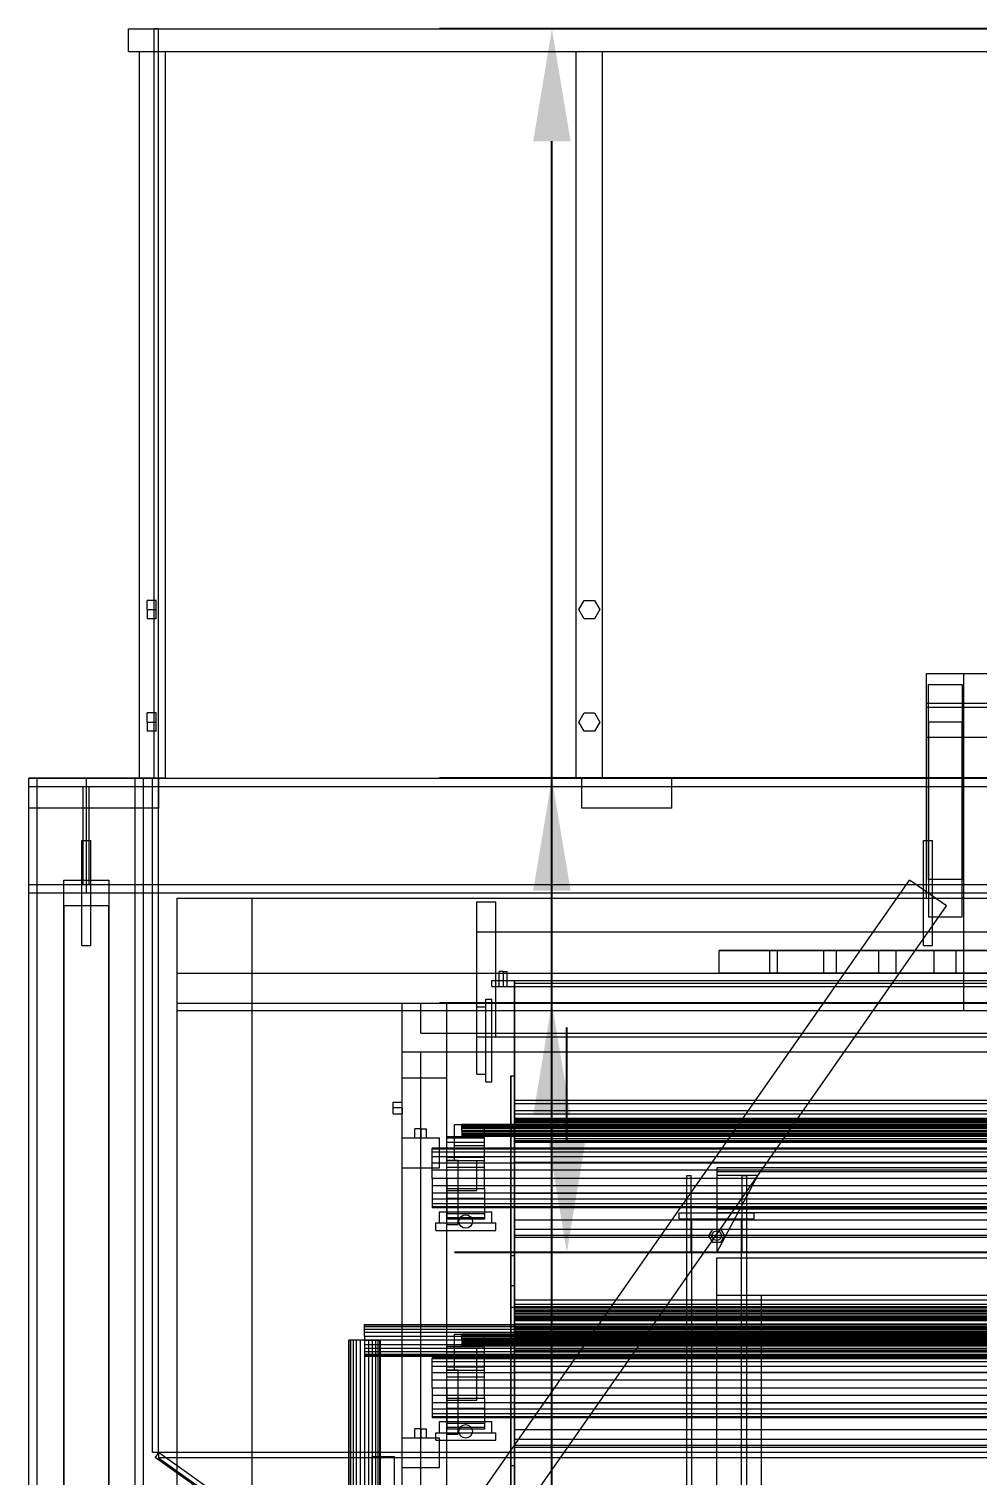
# Model space of a CAD drawing. Header units: millimetres. Extents: x -191664 to 191490, y -197311 to 10263.
# Drawn here: x -1898 to -632, y -29630 to -27700 of the extents above; entities that cross this region are included whole.
import ezdxf

# ---------------------------------------------------------------- set-up
doc = ezdxf.new("R2010")
doc.units = ezdxf.units.MM
for name, color, linetype, lineweight in [('COTAS_USUARIO', 1, 'Continuous', 0), ('frontal_C01', 7, 'Continuous', 0), ('frontal_mezcladora', 7, 'Continuous', 0), ('frontal_secador', 7, 'Continuous', 0), ('frontal_tolva', 7, 'Continuous', 0)]:
    doc.layers.add(name, color=color, linetype=linetype, lineweight=lineweight)
doc.dimstyles.new('PLANTA_100', dxfattribs={"dimtxt": 250, "dimasz": 150, "dimexe": 150, "dimexo": 80, "dimgap": 100, "dimtad": 1, "dimtih": 1, "dimtoh": 1, "dimdec": 1, "dimdsep": 46, "dimcen": 0.09, "dimclrd": 1, "dimclre": 1, "dimclrt": 1, "dimadec": 0, "dimazin": 0, "dimtfac": 1, "dimtdec": 4, "dimtofl": 0, "dimtmove": 0, "dimatfit": 3, "dimfxl": 1, "dimtolj": 1, "dimtzin": 0, "dimarcsym": 0})

# ---------------------------------------------------------------- blocks, each defined once
blk = doc.blocks.new('*D106')
at = {"layer": 'COTAS_USUARIO', "color": 1, "lineweight": -2, "transparency": 16777216}
for p, q in [((-1180, -29182.75), (-1180, -29032.75)), ((-60, -29332.75), (-1330, -29332.75)), ((-60, -29700), (-1330, -29700)), ((-1180, -29850), (-1180, -30000))]:
    blk.add_line(p, q, dxfattribs=at)
at = {"layer": 'COTAS_USUARIO', "color": 1, "transparency": 16777216}
for points in [[(-1205, -29182.75), (-1155, -29182.75), (-1180, -29332.75)], [(-1205, -29850), (-1155, -29850), (-1180, -29700)]]:
    blk.add_solid(points, dxfattribs=at)
at = {"layer": 'Defpoints', "color": 0, "transparency": 16777216}
for p in [(-1180, -29332.75), (20, -29332.75), (20, -29700)]:
    blk.add_point(p, dxfattribs=at)
blk = doc.blocks.new('*D109')
at = {"layer": 'COTAS_USUARIO', "color": 1, "lineweight": -2, "transparency": 16777216}
for p, q in [((-80, -28700), (-1350, -28700)), ((-1200, -31850), (-1200, -28850)), ((-80, -32000), (-1350, -32000))]:
    blk.add_line(p, q, dxfattribs=at)
at = {"layer": 'COTAS_USUARIO', "color": 1, "transparency": 16777216}
for points in [[(-1225, -28850), (-1175, -28850), (-1200, -28700)], [(-1225, -31850), (-1175, -31850), (-1200, -32000)]]:
    blk.add_solid(points, dxfattribs=at)
at = {"layer": 'Defpoints', "color": 0, "transparency": 16777216}
for p in [(-1200, -28700), (0, -28700), (0, -32000)]:
    blk.add_point(p, dxfattribs=at)
blk = doc.blocks.new('*D111')
at = {"layer": 'COTAS_USUARIO', "color": 1, "lineweight": -2, "transparency": 16777216}
for p, q in [((-80, -27700), (-1350, -27700)), ((-1200, -31850), (-1200, -27850)), ((-80, -32000), (-1350, -32000))]:
    blk.add_line(p, q, dxfattribs=at)
at = {"layer": 'COTAS_USUARIO', "color": 1, "transparency": 16777216}
for points in [[(-1225, -27850), (-1175, -27850), (-1200, -27700)], [(-1225, -31850), (-1175, -31850), (-1200, -32000)]]:
    blk.add_solid(points, dxfattribs=at)
at = {"layer": 'Defpoints', "color": 0, "transparency": 16777216}
for p in [(-1200, -27700), (0, -27700), (0, -32000)]:
    blk.add_point(p, dxfattribs=at)
blk = doc.blocks.new('*D121')
at = {"layer": 'COTAS_USUARIO', "color": 1, "lineweight": -2, "transparency": 16777216}
for p, q in [((-80, -29000), (-1350, -29000)), ((-1200, -31850), (-1200, -29150)), ((-80, -32000), (-1350, -32000))]:
    blk.add_line(p, q, dxfattribs=at)
at = {"layer": 'COTAS_USUARIO', "color": 1, "transparency": 16777216}
for points in [[(-1225, -29150), (-1175, -29150), (-1200, -29000)], [(-1225, -31850), (-1175, -31850), (-1200, -32000)]]:
    blk.add_solid(points, dxfattribs=at)
at = {"layer": 'Defpoints', "color": 0, "transparency": 16777216}
for p in [(-1200, -29000), (0, -29000), (0, -32000)]:
    blk.add_point(p, dxfattribs=at)

msp = doc.modelspace()

# ---------------------------------------------------------------- linework, layer by layer
at = {"layer": 'frontal_C01', "color": 251, "true_color": 0x4e626d}
for p, q in [((-1020, -29333.06), (-1020, -29230.06)), ((-1020, -29230.06), (-1014, -29230.06)), ((-1014, -29333.06), (-1014, -29230.06)), ((-980, -29333.06), (-925, -29230.06)), ((-925, -29230.06), (-980, -29230.06)), ((-980, -29230.06), (-980, -29333.06)), ((-946, -29333.06), (-946, -29230.06)), ((-946, -29230.06), (-940, -29230.06)), ((-940, -29333.06), (-940, -29230.06)), ((-1030, -29280.06), (-930, -29280.06)), ((-1030, -29288.06), (-1030, -29280.06)), ((-1030, -29288.06), (-930, -29288.06)), ((-930, -29288.06), (-930, -29280.06)), ((-1014, -29333.06), (-1020, -29333.06)), ((-940, -29333.06), (-946, -29333.06))]:
    msp.add_line(p, q, dxfattribs=at)
at = {"layer": 'frontal_C01', "color": 139, "true_color": 0x354b57}
for p, q in [((-980, -29220.06), (-980, -29225.06)), ((980, -29220.06), (-980, -29220.06)), ((980, -29225.06), (-980, -29225.06)), ((-980, -29225.06), (-980, -29275.06)), ((-980, -29275.06), (-980, -29280.06)), ((980, -29275.06), (-980, -29275.06)), ((-1020, -29288.06), (-1013, -29288.06)), ((-1020, -31975), (-1020, -29288.06)), ((-1013, -31975), (-1013, -29288.06)), ((-1013, -29288.06), (-947, -29288.06)), ((980, -29280.06), (-980, -29280.06)), ((-947, -29288.06), (-940, -29288.06)), ((-947, -31975), (-947, -29288.06)), ((-940, -31975), (-940, -29288.06))]:
    msp.add_line(p, q, dxfattribs=at)
at = {"layer": 'frontal_C01', "color": 9, "true_color": 0xaebcc4}
for p, q in [((-990.4, -29310.56), (-985.2, -29301.56)), ((-985.2, -29319.57), (-990.4, -29310.56)), ((-986.4, -29310.56), (-985.54, -29307.36)), ((-985.54, -29313.76), (-986.4, -29310.56)), ((-985.54, -29307.36), (-983.2, -29305.02)), ((-983.2, -29316.1), (-985.54, -29313.76)), ((-985.2, -29301.56), (-974.8, -29301.56)), ((-983.2, -29305.02), (-980, -29304.16)), ((-980, -29304.16), (-976.8, -29305.02)), ((-976.8, -29305.02), (-974.46, -29307.36)), ((-974.46, -29313.76), (-976.8, -29316.1)), ((-974.8, -29301.56), (-969.6, -29310.56)), ((-969.6, -29310.56), (-974.8, -29319.57)), ((-974.46, -29307.36), (-973.6, -29310.56)), ((-973.6, -29310.56), (-974.46, -29313.76)), ((-974.8, -29319.57), (-985.2, -29319.57)), ((-980, -29316.96), (-983.2, -29316.1)), ((-976.8, -29316.1), (-980, -29316.96))]:
    msp.add_line(p, q, dxfattribs=at)
at = {"layer": 'frontal_mezcladora', "color": 139, "true_color": 0x344b58}
for p, q in [((-980, -29340), (-80, -29340)), ((-980, -29390), (-980, -29340)), ((-980, -29390), (-920, -29390)), ((-980, -31980), (-980, -29390)), ((-980, -29390), (-80, -29390)), ((-920, -31980), (-920, -29390))]:
    msp.add_line(p, q, dxfattribs=at)
at = {"layer": 'frontal_mezcladora', "color": 134, "true_color": 0x238fa9}
for p, q in [((-1450, -29429.52), (-1450, -29428.8)), ((-1450, -29428.8), (-160, -29428.8)), ((-1450, -29431.64), (-1450, -29429.52)), ((-1450, -29429.52), (-160, -29429.52)), ((-1470.48, -29450), (-1471.2, -29450)), ((-1471.2, -30900), (-1471.2, -29450)), ((-1468.36, -29450), (-1470.48, -29450)), ((-1470.48, -30900), (-1470.48, -29450)), ((-1464.99, -29450), (-1468.36, -29450)), ((-1468.36, -30900), (-1468.36, -29450)), ((-1460.6, -29450), (-1464.99, -29450)), ((-1464.99, -30900), (-1464.99, -29450)), ((-1455.49, -29450), (-1460.6, -29450)), ((-1460.6, -30900), (-1460.6, -29450)), ((-1450, -29450), (-1455.49, -29450)), ((-1455.49, -30900), (-1455.49, -29450)), ((-1450, -29435.01), (-1450, -29431.64)), ((-1450, -29431.64), (-160, -29431.64)), ((-1450, -29439.4), (-1450, -29435.01)), ((-1450, -29435.01), (-160, -29435.01)), ((-1450, -29444.51), (-1450, -29439.4)), ((-1450, -29439.4), (-160, -29439.4)), ((-1450, -29444.51), (-1450, -29450)), ((-1450, -29444.51), (-160, -29444.51)), ((-1450, -29450), (-1444.51, -29450)), ((-1450, -29450), (-1450, -30900)), ((-1450, -29450), (-1450, -29455.49)), ((-160, -29450), (-1450, -29450)), ((-1444.51, -29450), (-1439.4, -29450)), ((-1444.51, -30900), (-1444.51, -29450)), ((-1439.4, -29450), (-1435.01, -29450)), ((-1439.4, -30900), (-1439.4, -29450)), ((-1435.01, -29450), (-1431.64, -29450)), ((-1435.01, -30900), (-1435.01, -29450)), ((-1431.64, -29450), (-1429.52, -29450)), ((-1431.64, -30900), (-1431.64, -29450)), ((-1429.52, -29450), (-1428.8, -29450)), ((-1429.52, -30900), (-1429.52, -29450)), ((-1428.8, -30900), (-1428.8, -29450)), ((-1450, -29455.49), (-1450, -29460.6)), ((-1450, -29455.49), (-160, -29455.49)), ((-1450, -29460.6), (-1450, -29464.99)), ((-1450, -29460.6), (-160, -29460.6)), ((-1450, -29464.99), (-1450, -29468.36)), ((-1450, -29464.99), (-160, -29464.99)), ((-1450, -29468.36), (-1450, -29470.48)), ((-1450, -29468.36), (-160, -29468.36)), ((-1450, -29470.48), (-1450, -29471.2)), ((-1450, -29470.48), (-160, -29470.48)), ((-1450, -29471.2), (-160, -29471.2))]:
    msp.add_line(p, q, dxfattribs=at)
at = {"layer": 'frontal_secador', "color": 253, "true_color": 0xa6b3ba}
for p, q in [((-700, -28560), (-650, -28560)), ((-700, -28860), (-700, -28560)), ((-700, -28560), (-90, -28560)), ((-700, -28600), (-700, -28560)), ((-650, -28860), (-650, -28560)), ((-700, -28600), (-90, -28600)), ((-700, -28605), (-90, -28605)), ((-700, -28645), (-700, -28605)), ((-700, -28645), (-90, -28645)), ((-1700, -28860), (-1600, -28860)), ((-1700, -29010), (-1700, -28860)), ((-1700, -28860), (-650, -28860)), ((-1700, -28860), (1700, -28860)), ((-1600, -29010), (-1600, -28860)), ((-1300, -28865), (-1275, -28865)), ((-1300, -29045), (-1300, -28865)), ((-1275, -29045), (-1275, -28865)), ((-700, -28860), (-650, -28860)), ((-650, -29010), (-650, -28860)), ((-1300, -28905), (1300, -28905)), ((-1300, -29045), (-1300, -28905)), ((-1700, -28960), (1700, -28960)), ((-1700, -29000), (-1700, -28960)), ((-1700, -29000), (1700, -29000)), ((-1700, -29010), (-1600, -29010)), ((-1700, -31975), (-1700, -29010)), ((-1700, -29010), (-650, -29010)), ((-1700, -29010), (1700, -29010)), ((-1600, -31975), (-1600, -29010)), ((-1300, -29045), (-1275, -29045)), ((-1300, -29045), (1300, -29045))]:
    msp.add_line(p, q, dxfattribs=at)
at = {"layer": 'frontal_secador', "color": 8, "true_color": 0x667c87}
for p, q in [((-697.5, -28835), (-697.5, -28575)), ((-697.5, -28575), (-652.5, -28575)), ((-697.5, -28625), (-697.5, -28575)), ((-652.5, -28575), (-652.5, -28835)), ((-652.5, -28575), (-652.5, -28625)), ((-652.5, -28625), (-697.5, -28625)), ((-697.5, -28625), (-697.5, -28885)), ((-652.5, -28885), (-652.5, -28625)), ((-652.5, -28835), (-697.5, -28835)), ((-697.5, -28835), (-697.5, -28885)), ((-652.5, -28885), (-652.5, -28835)), ((-697.5, -28885), (-652.5, -28885))]:
    msp.add_line(p, q, dxfattribs=at)
at = {"layer": 'frontal_secador', "color": 252, "true_color": 0x889ba4}
for p, q in [((-909.5, -28930), (-976.93, -28930)), ((-976.93, -28930), (-899.07, -28930)), ((-976.93, -28960), (-976.93, -28930)), ((-837.02, -28930), (-909.5, -28930)), ((-909.5, -28930), (-909.5, -28960)), ((-899.07, -28930), (-837.02, -28930)), ((-899.07, -28960), (-899.07, -28930)), ((-899.07, -28930), (-820.3, -28930)), ((-837.02, -28960), (-837.02, -28930)), ((-763.68, -28930), (-837.02, -28930)), ((-820.3, -28930), (-763.68, -28930)), ((-820.3, -28960), (-820.3, -28930)), ((-820.3, -28930), (-740.68, -28930)), ((-763.68, -28960), (-763.68, -28930)), ((-689.56, -28930), (-763.68, -28930)), ((-740.68, -28930), (-689.56, -28930)), ((-740.68, -28960), (-740.68, -28930)), ((-740.68, -28930), (-660.3, -28930)), ((-689.56, -28960), (-689.56, -28930)), ((-614.73, -28930), (-689.56, -28930)), ((-660.3, -28930), (-614.73, -28930)), ((-660.3, -28960), (-660.3, -28930)), ((-660.3, -28930), (-579.25, -28930)), ((-899.07, -28960), (-976.93, -28960)), ((-976.93, -28960), (-909.5, -28960)), ((-909.5, -28960), (-837.02, -28960)), ((-837.02, -28960), (-899.07, -28960)), ((-820.3, -28960), (-899.07, -28960)), ((-837.02, -28960), (-763.68, -28960)), ((-763.68, -28960), (-820.3, -28960)), ((-740.68, -28960), (-820.3, -28960)), ((-763.68, -28960), (-689.56, -28960)), ((-689.56, -28960), (-740.68, -28960)), ((-660.3, -28960), (-740.68, -28960)), ((-689.56, -28960), (-614.73, -28960)), ((-614.73, -28960), (-660.3, -28960)), ((-579.25, -28960), (-660.3, -28960))]:
    msp.add_line(p, q, dxfattribs=at)
at = {"layer": 'frontal_secador', "color": 9, "true_color": 0xbcc6c9}
for p, q in [((-1265, -28958), (-1270.2, -28958)), ((-1270.2, -28978), (-1270.2, -28958)), ((-1265, -28958), (-1259.8, -28958)), ((-1265, -28958), (-1265, -28978)), ((-1259.8, -28978), (-1259.8, -28958)), ((-1270.2, -28978), (-1265, -28978)), ((-1265, -28978), (-1259.8, -28978))]:
    msp.add_line(p, q, dxfattribs=at)
at = {"layer": 'frontal_secador', "color": 8, "true_color": 0x617680}
for p, q in [((-1280, -28970), (-1250, -28970)), ((-1280, -28978), (-1280, -28970)), ((-1280, -28978), (-1250, -28978)), ((-1250, -28978), (-1250, -28970)), ((-1250, -28978), (1250, -28978)), ((-1288, -28995), (-1280, -28995)), ((-1288, -29105), (-1288, -28995)), ((-1280, -29105), (-1280, -28995)), ((-1288, -29105), (-1280, -29105)), ((-1330, -29162), (-1290, -29162)), ((-1330, -29190), (-1330, -29162)), ((-1290, -29190), (-1290, -29162)), ((-1330, -29190), (-1290, -29190)), ((-1330, -29210), (-1330, -29190)), ((-1290, -29210), (-1290, -29190)), ((-1340, -29209.5), (-1325, -29209.5)), ((-1340, -29295.5), (-1340, -29209.5)), ((-1340, -29210), (-1300, -29210)), ((-1340, -29250), (-1340, -29210)), ((-1330, -29210), (-1290, -29210)), ((-1325, -29295.5), (-1325, -29209.5)), ((-1300, -29250), (-1300, -29210)), ((-1340, -29250), (-1300, -29250)), ((-1355, -29293.5), (-1275, -29293.5)), ((-1355, -29303.5), (-1355, -29293.5)), ((-1350, -29278.5), (-1280, -29278.5)), ((-1350, -29293.5), (-1350, -29278.5)), ((-1350, -29293.5), (-1280, -29293.5)), ((-1340, -29295.5), (-1325, -29295.5)), ((-1280, -29293.5), (-1280, -29278.5)), ((-1275, -29303.5), (-1275, -29293.5)), ((-1355, -29303.5), (-1275, -29303.5)), ((-1330, -29442), (-1290, -29442)), ((-1330, -29470), (-1330, -29442)), ((-1290, -29470), (-1290, -29442)), ((-1340, -29460), (-1300, -29460)), ((-1340, -29490), (-1340, -29460)), ((-1300, -29490), (-1300, -29460)), ((-1330, -29470), (-1290, -29470)), ((-1330, -29490), (-1330, -29470)), ((-1290, -29490), (-1290, -29470)), ((-1340, -29489.5), (-1325, -29489.5)), ((-1340, -29575.5), (-1340, -29489.5)), ((-1340, -29490), (-1300, -29490)), ((-1340, -29530), (-1340, -29490)), ((-1330, -29490), (-1290, -29490)), ((-1325, -29575.5), (-1325, -29489.5)), ((-1300, -29530), (-1300, -29490)), ((-1340, -29530), (-1300, -29530)), ((-1350, -29558.5), (-1280, -29558.5)), ((-1350, -29573.5), (-1350, -29558.5)), ((-1280, -29573.5), (-1280, -29558.5)), ((-1355, -29573.5), (-1275, -29573.5)), ((-1355, -29583.5), (-1355, -29573.5)), ((-1355, -29583.5), (-1275, -29583.5)), ((-1350, -29573.5), (-1280, -29573.5)), ((-1340, -29575.5), (-1325, -29575.5)), ((-1275, -29583.5), (-1275, -29573.5))]:
    msp.add_line(p, q, dxfattribs=at)
at = {"layer": 'frontal_secador', "color": 253, "true_color": 0xa8b3b5}
for p, q in [((-1250, -28970), (-1250, -29130)), ((-1250, -28970), (-1250, -28974)), ((-1250, -28970), (1250, -28970)), ((-1250, -29134), (-1250, -28974)), ((1250, -28974), (-1250, -28974)), ((-1255, -29337), (-1255, -29097)), ((-1255, -29097), (-1255, -29166)), ((-1255, -29097), (-1250, -29097)), ((-1250, -29097), (-1250, -29337)), ((-1250, -29166), (-1250, -29097)), ((-1250, -29130), (-1250, -29134)), ((1250, -29130), (-1250, -29130)), ((-1250, -29134), (1250, -29134)), ((-1250, -29144), (-1250, -29156)), ((1250, -29144), (-1250, -29144)), ((-1250, -29148), (-1250, -29144)), ((-1250, -29160), (-1250, -29148)), ((-1250, -29148), (1250, -29148)), ((-1250, -29156), (-1250, -29160)), ((1250, -29160), (-1250, -29160)), ((-1255, -29166), (-1255, -29406)), ((-1250, -29166), (-1255, -29166)), ((-1250, -29162), (-1250, -29402)), ((-1250, -29166), (-1250, -29162)), ((-1250, -29406), (-1250, -29166)), ((-1250, -29166), (1250, -29166)), ((-1255, -29406), (-1255, -29337)), ((-1255, -29337), (-1250, -29337)), ((-1250, -29337), (-1250, -29406)), ((-1255, -29617), (-1255, -29377)), ((-1255, -29377), (-1255, -29446)), ((-1255, -29377), (-1250, -29377)), ((-1250, -29377), (-1250, -29617)), ((-1250, -29446), (-1250, -29377)), ((-1255, -29406), (-1250, -29406)), ((-1250, -29402), (1250, -29402)), ((-1250, -29402), (-1250, -29406)), ((1250, -29406), (-1250, -29406)), ((-1250, -29424), (-1250, -29436)), ((1250, -29424), (-1250, -29424)), ((-1250, -29428), (-1250, -29424)), ((-1250, -29440), (-1250, -29428)), ((-1250, -29428), (1250, -29428)), ((-1255, -29446), (-1255, -29686)), ((-1250, -29446), (-1255, -29446)), ((-1250, -29436), (-1250, -29440)), ((1250, -29440), (-1250, -29440)), ((-1250, -29442), (-1250, -29682)), ((-1250, -29446), (-1250, -29442)), ((-1250, -29686), (-1250, -29446)), ((-1250, -29446), (1250, -29446)), ((-1255, -29686), (-1255, -29617)), ((-1255, -29617), (-1250, -29617)), ((-1250, -29617), (-1250, -29686))]:
    msp.add_line(p, q, dxfattribs=at)
at = {"layer": 'frontal_secador', "color": 251, "true_color": 0x536a64}
for p, q in [((-1400, -29000), (-1340, -29000)), ((-1400, -29100), (-1400, -29000)), ((-1340, -29100), (-1340, -29000)), ((-1400, -29100), (-1340, -29100)), ((-1400, -31350), (-1400, -29100)), ((-1340, -31350), (-1340, -29100)), ((-1440, -29605), (-1410, -29605)), ((-1440, -30625), (-1440, -29605)), ((-1410, -30625), (-1410, -29605))]:
    msp.add_line(p, q, dxfattribs=at)
at = {"layer": 'frontal_secador', "color": 9, "true_color": 0xb8c6c1}
for p, q in [((-1375, -29000), (1375, -29000)), ((-1375, -29040), (-1375, -29000)), ((-1375, -29000), (-1250, -29000)), ((-1250, -29040), (-1250, -29000)), ((-1375, -29040), (1375, -29040)), ((-1375, -29040), (-1250, -29040)), ((-1375, -29065), (1375, -29065)), ((-1375, -30825), (-1375, -29065))]:
    msp.add_line(p, q, dxfattribs=at)
at = {"layer": 'frontal_secador', "color": 252, "true_color": 0x7d929d}
for p, q in [((-1300, -29005), (-1288, -29005)), ((-1300, -29095), (-1300, -29005)), ((-1288, -29095), (-1288, -29005)), ((-1300, -29095), (-1288, -29095))]:
    msp.add_line(p, q, dxfattribs=at)
at = {"layer": 'frontal_secador', "color": 254, "true_color": 0xd8e0dc}
for p, q in [((-1400, -29065), (-1375, -29065)), ((-1400, -31335), (-1400, -29065)), ((-1375, -31335), (-1375, -29065))]:
    msp.add_line(p, q, dxfattribs=at)
at = {"layer": 'frontal_secador', "color": 43, "true_color": 0xe7bf45}
for p, q in [((-1412, -29140), (-1412, -29132.21)), ((-1412, -29132.21), (-1400, -29132.21)), ((-1412, -29147.79), (-1412, -29140)), ((-1400, -29140), (-1412, -29140)), ((-1400, -29140), (-1400, -29132.21)), ((-1400, -29140), (-1400, -29147.79)), ((-1412, -29147.79), (-1400, -29147.79)), ((-1375, -29168), (-1382.79, -29168)), ((-1382.79, -29180), (-1382.79, -29168)), ((-1382.79, -29180), (-1375, -29180)), ((-1375, -29168), (-1367.21, -29168)), ((-1375, -29168), (-1375, -29180)), ((-1375, -29180), (-1367.21, -29180)), ((-1367.21, -29180), (-1367.21, -29168)), ((-1375, -29568), (-1382.79, -29568)), ((-1382.79, -29580), (-1382.79, -29568)), ((-1382.79, -29580), (-1375, -29580)), ((-1375, -29568), (-1367.21, -29568)), ((-1375, -29568), (-1375, -29580)), ((-1375, -29580), (-1367.21, -29580)), ((-1367.21, -29580), (-1367.21, -29568))]:
    msp.add_line(p, q, dxfattribs=at)
at = {"layer": 'frontal_secador', "color": 253, "true_color": 0xa4b0b5}
for p, q in [((-1250, -29156.71), (-1250, -29154)), ((1250, -29154), (-1250, -29154)), ((-1250, -29154.55), (-1250, -29154)), ((-1250, -29156.14), (-1250, -29154.55)), ((1250, -29154.55), (-1250, -29154.55)), ((-1250, -29158.69), (-1250, -29156.14)), ((1250, -29156.14), (-1250, -29156.14)), ((-1250, -29164.65), (-1250, -29156.71)), ((1250, -29156.71), (-1250, -29156.71)), ((-1250, -29162), (-1250, -29158.69)), ((1250, -29158.69), (-1250, -29158.69)), ((-1340, -29180.37), (-1340, -29178.5)), ((-1290, -29178.5), (-1340, -29178.5)), ((-1340, -29185.87), (-1340, -29180.37)), ((-1290, -29180.37), (-1340, -29180.37)), ((-1320, -29162.27), (-1320, -29162)), ((1320, -29162), (-1320, -29162)), ((-1320, -29163.07), (-1320, -29162.27)), ((1320, -29162.27), (-1320, -29162.27)), ((-1320, -29164.34), (-1320, -29163.07)), ((1320, -29163.07), (-1320, -29163.07)), ((-1320, -29166), (-1320, -29164.34)), ((1320, -29164.34), (-1320, -29164.34)), ((-1320, -29167.93), (-1320, -29166)), ((1320, -29166), (-1320, -29166)), ((-1320, -29170), (-1320, -29167.93)), ((1320, -29167.93), (-1320, -29167.93)), ((-1320, -29170), (-1320, -29172.07)), ((-1320, -29170), (1320, -29170)), ((-1320, -29172.07), (-1320, -29174)), ((1320, -29172.07), (-1320, -29172.07)), ((-1320, -29174), (-1320, -29175.66)), ((1320, -29174), (-1320, -29174)), ((-1320, -29175.66), (-1320, -29176.93)), ((1320, -29175.66), (-1320, -29175.66)), ((-1320, -29176.93), (-1320, -29177.73)), ((1320, -29176.93), (-1320, -29176.93)), ((-1320, -29177.73), (-1320, -29178)), ((1320, -29177.73), (-1320, -29177.73)), ((1320, -29178), (-1320, -29178)), ((-1290, -29180.37), (-1290, -29178.5)), ((-1290, -29185.87), (-1290, -29180.37)), ((-1250, -29165.86), (-1250, -29162)), ((1250, -29162), (-1250, -29162)), ((-1250, -29177.29), (-1250, -29164.65)), ((1250, -29164.65), (-1250, -29164.65)), ((-1250, -29170), (-1250, -29165.86)), ((1250, -29165.86), (-1250, -29165.86)), ((-1250, -29170), (-1250, -29174.14)), ((-1250, -29170), (1250, -29170)), ((-1250, -29174.14), (-1250, -29178)), ((1250, -29174.14), (-1250, -29174.14)), ((-1250, -29193.75), (-1250, -29177.29)), ((1250, -29177.29), (-1250, -29177.29)), ((-1250, -29178), (-1250, -29181.31)), ((1250, -29178), (-1250, -29178)), ((-1360, -29194.86), (-1360, -29193.5)), ((1360, -29193.5), (-1360, -29193.5)), ((-1360, -29198.86), (-1360, -29194.86)), ((1360, -29194.86), (-1360, -29194.86)), ((-1360, -29205.22), (-1360, -29198.86)), ((1360, -29198.86), (-1360, -29198.86)), ((-1340, -29194.61), (-1340, -29185.87)), ((-1290, -29185.87), (-1340, -29185.87)), ((-1340, -29206), (-1340, -29194.61)), ((-1290, -29194.61), (-1340, -29194.61)), ((-1290, -29194.61), (-1290, -29185.87)), ((-1290, -29206), (-1290, -29194.61)), ((-1250, -29181.31), (-1250, -29183.86)), ((1250, -29181.31), (-1250, -29181.31)), ((-1250, -29183.86), (-1250, -29185.45)), ((1250, -29183.86), (-1250, -29183.86)), ((-1250, -29185.45), (-1250, -29186)), ((1250, -29185.45), (-1250, -29185.45)), ((1250, -29186), (-1250, -29186)), ((-1250, -29212.92), (-1250, -29193.75)), ((1250, -29193.75), (-1250, -29193.75)), ((-1360, -29213.5), (-1360, -29205.22)), ((1360, -29205.22), (-1360, -29205.22)), ((-1360, -29223.15), (-1360, -29213.5)), ((1360, -29213.5), (-1360, -29213.5)), ((-1340, -29219.26), (-1340, -29206)), ((-1290, -29206), (-1340, -29206)), ((-1290, -29219.26), (-1290, -29206)), ((-1250, -29233.5), (-1250, -29212.92)), ((1250, -29212.92), (-1250, -29212.92)), ((-1360, -29233.5), (-1360, -29223.15)), ((1360, -29223.15), (-1360, -29223.15)), ((-1360, -29233.5), (-1360, -29243.85)), ((-1360, -29233.5), (1360, -29233.5)), ((-1340, -29233.5), (-1340, -29219.26)), ((-1290, -29219.26), (-1340, -29219.26)), ((-1340, -29233.5), (-1340, -29247.74)), ((-1340, -29233.5), (-1290, -29233.5)), ((-1290, -29233.5), (-1290, -29219.26)), ((-1290, -29247.74), (-1290, -29233.5)), ((-1250, -29233.5), (-1250, -29254.08)), ((-1250, -29233.5), (1250, -29233.5)), ((-1360, -29243.85), (-1360, -29253.5)), ((1360, -29243.85), (-1360, -29243.85)), ((-1360, -29253.5), (-1360, -29261.78)), ((1360, -29253.5), (-1360, -29253.5)), ((-1340, -29247.74), (-1340, -29261)), ((-1290, -29247.74), (-1340, -29247.74)), ((-1290, -29247.74), (-1290, -29261)), ((-1250, -29254.08), (-1250, -29273.25)), ((1250, -29254.08), (-1250, -29254.08)), ((-1360, -29261.78), (-1360, -29268.14)), ((1360, -29261.78), (-1360, -29261.78)), ((-1360, -29268.14), (-1360, -29272.14)), ((1360, -29268.14), (-1360, -29268.14)), ((-1360, -29272.14), (-1360, -29273.5)), ((1360, -29272.14), (-1360, -29272.14)), ((1360, -29273.5), (-1360, -29273.5)), ((-1340, -29261), (-1340, -29272.39)), ((-1290, -29261), (-1340, -29261)), ((-1340, -29272.39), (-1340, -29281.13)), ((-1290, -29272.39), (-1340, -29272.39)), ((-1290, -29261), (-1290, -29272.39)), ((-1290, -29272.39), (-1290, -29281.13)), ((-1250, -29273.25), (-1250, -29289.71)), ((1250, -29273.25), (-1250, -29273.25)), ((-1340, -29281.13), (-1340, -29286.63)), ((-1290, -29281.13), (-1340, -29281.13)), ((-1340, -29286.63), (-1340, -29288.5)), ((-1290, -29286.63), (-1340, -29286.63)), ((-1290, -29288.5), (-1340, -29288.5)), ((-1290, -29281.13), (-1290, -29286.63)), ((-1290, -29286.63), (-1290, -29288.5)), ((-1250, -29289.71), (-1250, -29302.35)), ((1250, -29289.71), (-1250, -29289.71)), ((-1250, -29302.35), (-1250, -29310.29)), ((1250, -29302.35), (-1250, -29302.35)), ((-1250, -29310.29), (-1250, -29313)), ((1250, -29310.29), (-1250, -29310.29)), ((1250, -29313), (-1250, -29313)), ((-1320, -29442.27), (-1320, -29442)), ((1320, -29442), (-1320, -29442)), ((-1320, -29443.07), (-1320, -29442.27)), ((1320, -29442.27), (-1320, -29442.27)), ((-1320, -29444.34), (-1320, -29443.07)), ((1320, -29443.07), (-1320, -29443.07)), ((-1320, -29446), (-1320, -29444.34)), ((1320, -29444.34), (-1320, -29444.34)), ((-1320, -29447.93), (-1320, -29446)), ((1320, -29446), (-1320, -29446)), ((-1320, -29450), (-1320, -29447.93)), ((1320, -29447.93), (-1320, -29447.93)), ((-1320, -29450), (-1320, -29452.07)), ((-1320, -29450), (1320, -29450)), ((-1250, -29436.71), (-1250, -29434)), ((1250, -29434), (-1250, -29434)), ((-1250, -29434.55), (-1250, -29434)), ((-1250, -29436.14), (-1250, -29434.55)), ((1250, -29434.55), (-1250, -29434.55)), ((-1250, -29438.69), (-1250, -29436.14)), ((1250, -29436.14), (-1250, -29436.14)), ((-1250, -29444.65), (-1250, -29436.71)), ((1250, -29436.71), (-1250, -29436.71)), ((-1250, -29442), (-1250, -29438.69)), ((1250, -29438.69), (-1250, -29438.69)), ((-1250, -29445.86), (-1250, -29442)), ((1250, -29442), (-1250, -29442)), ((-1250, -29457.29), (-1250, -29444.65)), ((1250, -29444.65), (-1250, -29444.65)), ((-1250, -29450), (-1250, -29445.86)), ((1250, -29445.86), (-1250, -29445.86)), ((-1250, -29450), (-1250, -29454.14)), ((-1250, -29450), (1250, -29450)), ((-1340, -29460.37), (-1340, -29458.5)), ((-1290, -29458.5), (-1340, -29458.5)), ((-1340, -29465.87), (-1340, -29460.37)), ((-1290, -29460.37), (-1340, -29460.37)), ((-1340, -29474.61), (-1340, -29465.87)), ((-1290, -29465.87), (-1340, -29465.87)), ((-1320, -29452.07), (-1320, -29454)), ((1320, -29452.07), (-1320, -29452.07)), ((-1320, -29454), (-1320, -29455.66)), ((1320, -29454), (-1320, -29454)), ((-1320, -29455.66), (-1320, -29456.93)), ((1320, -29455.66), (-1320, -29455.66)), ((-1320, -29456.93), (-1320, -29457.73)), ((1320, -29456.93), (-1320, -29456.93)), ((-1320, -29457.73), (-1320, -29458)), ((1320, -29457.73), (-1320, -29457.73)), ((1320, -29458), (-1320, -29458)), ((-1290, -29460.37), (-1290, -29458.5)), ((-1290, -29465.87), (-1290, -29460.37)), ((-1290, -29474.61), (-1290, -29465.87)), ((-1250, -29454.14), (-1250, -29458)), ((1250, -29454.14), (-1250, -29454.14)), ((-1250, -29473.75), (-1250, -29457.29)), ((1250, -29457.29), (-1250, -29457.29)), ((-1250, -29458), (-1250, -29461.31)), ((1250, -29458), (-1250, -29458)), ((-1250, -29461.31), (-1250, -29463.86)), ((1250, -29461.31), (-1250, -29461.31)), ((-1250, -29463.86), (-1250, -29465.45)), ((1250, -29463.86), (-1250, -29463.86)), ((-1250, -29465.45), (-1250, -29466)), ((1250, -29465.45), (-1250, -29465.45)), ((1250, -29466), (-1250, -29466)), ((-1360, -29474.86), (-1360, -29473.5)), ((1360, -29473.5), (-1360, -29473.5)), ((-1360, -29478.86), (-1360, -29474.86)), ((1360, -29474.86), (-1360, -29474.86)), ((-1360, -29485.22), (-1360, -29478.86)), ((1360, -29478.86), (-1360, -29478.86)), ((-1360, -29493.5), (-1360, -29485.22)), ((1360, -29485.22), (-1360, -29485.22)), ((-1340, -29486), (-1340, -29474.61)), ((-1290, -29474.61), (-1340, -29474.61)), ((-1340, -29499.26), (-1340, -29486)), ((-1290, -29486), (-1340, -29486)), ((-1290, -29486), (-1290, -29474.61)), ((-1290, -29499.26), (-1290, -29486)), ((-1250, -29492.92), (-1250, -29473.75)), ((1250, -29473.75), (-1250, -29473.75)), ((-1360, -29503.15), (-1360, -29493.5)), ((1360, -29493.5), (-1360, -29493.5)), ((-1360, -29513.5), (-1360, -29503.15)), ((1360, -29503.15), (-1360, -29503.15)), ((-1340, -29513.5), (-1340, -29499.26)), ((-1290, -29499.26), (-1340, -29499.26)), ((-1290, -29513.5), (-1290, -29499.26)), ((-1250, -29513.5), (-1250, -29492.92)), ((1250, -29492.92), (-1250, -29492.92)), ((-1360, -29513.5), (-1360, -29523.85)), ((-1360, -29513.5), (1360, -29513.5)), ((-1360, -29523.85), (-1360, -29533.5)), ((1360, -29523.85), (-1360, -29523.85)), ((-1340, -29513.5), (-1340, -29527.74)), ((-1340, -29513.5), (-1290, -29513.5)), ((-1340, -29527.74), (-1340, -29541)), ((-1290, -29527.74), (-1340, -29527.74)), ((-1290, -29527.74), (-1290, -29513.5)), ((-1290, -29527.74), (-1290, -29541)), ((-1250, -29513.5), (-1250, -29534.08)), ((-1250, -29513.5), (1250, -29513.5)), ((-1360, -29533.5), (-1360, -29541.78)), ((1360, -29533.5), (-1360, -29533.5)), ((-1360, -29541.78), (-1360, -29548.14)), ((1360, -29541.78), (-1360, -29541.78)), ((-1340, -29541), (-1340, -29552.39)), ((-1290, -29541), (-1340, -29541)), ((-1290, -29541), (-1290, -29552.39)), ((-1250, -29534.08), (-1250, -29553.25)), ((1250, -29534.08), (-1250, -29534.08)), ((-1360, -29548.14), (-1360, -29552.14)), ((1360, -29548.14), (-1360, -29548.14)), ((-1360, -29552.14), (-1360, -29553.5)), ((1360, -29552.14), (-1360, -29552.14)), ((1360, -29553.5), (-1360, -29553.5)), ((-1340, -29552.39), (-1340, -29561.13)), ((-1290, -29552.39), (-1340, -29552.39)), ((-1340, -29561.13), (-1340, -29566.63)), ((-1290, -29561.13), (-1340, -29561.13)), ((-1290, -29552.39), (-1290, -29561.13)), ((-1290, -29561.13), (-1290, -29566.63)), ((-1250, -29553.25), (-1250, -29569.71)), ((1250, -29553.25), (-1250, -29553.25)), ((-1340, -29566.63), (-1340, -29568.5)), ((-1290, -29566.63), (-1340, -29566.63)), ((-1290, -29568.5), (-1340, -29568.5)), ((-1290, -29566.63), (-1290, -29568.5)), ((-1250, -29569.71), (-1250, -29582.35)), ((1250, -29569.71), (-1250, -29569.71)), ((-1250, -29582.35), (-1250, -29590.29)), ((1250, -29582.35), (-1250, -29582.35)), ((-1250, -29590.29), (-1250, -29593)), ((1250, -29590.29), (-1250, -29590.29)), ((1250, -29593), (-1250, -29593))]:
    msp.add_line(p, q, dxfattribs=at)
at = {"layer": 'frontal_secador', "color": 254, "true_color": 0xd2d7cc}
for p, q in [((-1250, -29156), (-1250, -29396)), ((1250, -29156), (-1250, -29156)), ((-1250, -29162), (-1250, -29156)), ((-1250, -29396), (1250, -29396)), ((-1250, -29396), (-1250, -29402)), ((-1250, -29436), (-1250, -29676)), ((1250, -29436), (-1250, -29436)), ((-1250, -29442), (-1250, -29436))]:
    msp.add_line(p, q, dxfattribs=at)
at = {"layer": 'frontal_secador', "color": 142, "true_color": 0x159eb4}
for p, q in [((-1400, -29180), (-1350, -29180)), ((-1400, -29220), (-1400, -29180)), ((-1350, -29220), (-1350, -29180)), ((-1400, -29220), (-1350, -29220)), ((-1400, -29580), (-1350, -29580)), ((-1400, -29620), (-1400, -29580)), ((-1350, -29620), (-1350, -29580)), ((-1400, -29620), (-1350, -29620))]:
    msp.add_line(p, q, dxfattribs=at)
at = {"layer": 'frontal_secador', "color": 9, "true_color": 0xb2bdc0}
for p, q in [((-1324, -29291.5), (-1323.31, -29288.06)), ((-1323.31, -29294.94), (-1324, -29291.5)), ((-1323.31, -29288.06), (-1321.36, -29285.14)), ((-1321.36, -29297.86), (-1323.31, -29294.94)), ((-1321.36, -29285.14), (-1318.44, -29283.19)), ((-1318.44, -29283.19), (-1315, -29282.5)), ((-1315, -29282.5), (-1311.56, -29283.19)), ((-1311.56, -29283.19), (-1308.64, -29285.14)), ((-1308.64, -29285.14), (-1306.69, -29288.06)), ((-1306.69, -29294.94), (-1308.64, -29297.86)), ((-1306.69, -29288.06), (-1306, -29291.5)), ((-1306, -29291.5), (-1306.69, -29294.94)), ((-1318.44, -29299.81), (-1321.36, -29297.86)), ((-1315, -29300.5), (-1318.44, -29299.81)), ((-1311.56, -29299.81), (-1315, -29300.5)), ((-1308.64, -29297.86), (-1311.56, -29299.81)), ((-1323.31, -29568.06), (-1321.36, -29565.14)), ((-1321.36, -29565.14), (-1318.44, -29563.19)), ((-1318.44, -29563.19), (-1315, -29562.5)), ((-1315, -29562.5), (-1311.56, -29563.19)), ((-1311.56, -29563.19), (-1308.64, -29565.14)), ((-1308.64, -29565.14), (-1306.69, -29568.06)), ((-1324, -29571.5), (-1323.31, -29568.06)), ((-1323.31, -29574.94), (-1324, -29571.5)), ((-1321.36, -29577.86), (-1323.31, -29574.94)), ((-1318.44, -29579.81), (-1321.36, -29577.86)), ((-1315, -29580.5), (-1318.44, -29579.81)), ((-1311.56, -29579.81), (-1315, -29580.5)), ((-1308.64, -29577.86), (-1311.56, -29579.81)), ((-1306.69, -29574.94), (-1308.64, -29577.86)), ((-1306.69, -29568.06), (-1306, -29571.5)), ((-1306, -29571.5), (-1306.69, -29574.94))]:
    msp.add_line(p, q, dxfattribs=at)
at = {"layer": 'frontal_secador', "color": 9, "true_color": 0xc7cdbf}
for p, q in [((-1250, -29402), (-1250, -29406.66)), ((-1250, -29405), (-1250, -29402)), ((-1250, -29409.66), (-1250, -29405)), ((-1250, -29405), (1250, -29405)), ((-1250, -29406.66), (1250, -29406.66)), ((-1250, -29406.66), (-1250, -29409.66)), ((-1250, -29406.66), (-1250, -29411)), ((1250, -29409.66), (-1250, -29409.66)), ((-1250, -29414), (-1250, -29409.66)), ((-1250, -29411), (1250, -29411)), ((-1250, -29411), (-1250, -29414)), ((-1250, -29411), (-1250, -29414.73)), ((1250, -29414), (-1250, -29414)), ((-1250, -29417.73), (-1250, -29414)), ((-1250, -29414.73), (1250, -29414.73)), ((-1250, -29414.73), (-1250, -29417.73)), ((-1250, -29414.73), (-1250, -29417.59)), ((-1250, -29417.59), (1250, -29417.59)), ((-1250, -29417.59), (-1250, -29420.59)), ((-1250, -29417.59), (-1250, -29419.39)), ((1250, -29417.73), (-1250, -29417.73)), ((-1250, -29420.59), (-1250, -29417.73)), ((-1250, -29419.39), (1250, -29419.39)), ((-1250, -29419.39), (-1250, -29422.39)), ((-1250, -29419.39), (-1250, -29420)), ((-1250, -29420), (1250, -29420)), ((-1250, -29420), (-1250, -29423)), ((1250, -29420.59), (-1250, -29420.59)), ((-1250, -29422.39), (-1250, -29420.59)), ((1250, -29422.39), (-1250, -29422.39)), ((-1250, -29423), (-1250, -29422.39)), ((1250, -29423), (-1250, -29423))]:
    msp.add_line(p, q, dxfattribs=at)
at = {"layer": 'frontal_tolva', "color": 156, "true_color": 0x164b78}
for p, q in [((-1765, -27700), (-1725, -27700)), ((-1765, -27730), (-1765, -27700)), ((-1731, -28700), (-1731, -27700)), ((-1725, -27700), (-1731, -27700)), ((-1725, -27700), (1725, -27700)), ((-1725, -28700), (-1725, -27700)), ((-1725, -27730), (-1725, -27700)), ((-1765, -27730), (-1725, -27730)), ((-1750.5, -28700), (-1750.5, -27730)), ((-1750.5, -27730), (-1715.5, -27730)), ((-1725, -27730), (1725, -27730)), ((-1715.5, -28700), (-1715.5, -27730)), ((-1167.5, -28700), (-1167.5, -27730)), ((-1167.5, -27730), (-1132.5, -27730)), ((-1132.5, -28700), (-1132.5, -27730)), ((-1898, -31980), (-1898, -28700)), ((-1898, -28700), (-1887, -28700)), ((-1898, -28700), (-1745, -28700)), ((-1898, -28711), (-1898, -28700)), ((-1725, -28700), (-1898, -28700)), ((-1898, -28740), (-1898, -28700)), ((-1898, -28711), (-1745, -28711)), ((-1887, -31980), (-1887, -28700)), ((-1887, -28700), (-1756, -28700)), ((-1825.5, -28711), (-1817.5, -28711)), ((-1825.5, -28842), (-1825.5, -28711)), ((-1821.5, -28700), (1821.5, -28700)), ((-1821.5, -28700), (-1821.5, -28711)), ((-1821.5, -28711), (1821.5, -28711)), ((-1821.5, -28711), (-1821.5, -28842)), ((-1817.5, -28842), (-1817.5, -28711)), ((-1756, -31980), (-1756, -28700)), ((-1756, -28700), (-1745, -28700)), ((-1715.5, -28700), (-1750.5, -28700)), ((-1745, -31980), (-1745, -28700)), ((-1745, -28711), (-1745, -28700)), ((-1725, -28700), (-1731, -28700)), ((-1725, -28700), (-1725, -28740)), ((-1132.5, -28700), (-1167.5, -28700)), ((-1040, -28700), (-1160, -28700)), ((-1160, -28740), (-1160, -28700)), ((-1040, -28740), (-1040, -28700)), ((-1725, -28740), (-1898, -28740)), ((-1040, -28740), (-1160, -28740)), ((-1827.5, -28783), (-1815.5, -28783)), ((-1827.5, -28923), (-1827.5, -28783)), ((-1815.5, -28923), (-1815.5, -28783)), ((-704, -28783), (-692, -28783)), ((-704, -28923), (-704, -28783)), ((-692, -28923), (-692, -28783)), ((-1898, -28842), (-1745, -28842)), ((-1898, -28853), (-1898, -28842)), ((-1851.5, -30332.81), (-1851.5, -28835.81)), ((-1851.5, -28835.81), (-1791.5, -28835.81)), ((-1851.5, -28870.19), (-1851.5, -28835.81)), ((-1825.5, -28842), (-1817.5, -28842)), ((-1821.5, -28842), (1821.5, -28842)), ((-1821.5, -28842), (-1821.5, -28853)), ((-1791.5, -28835.81), (-1791.5, -30332.81)), ((-1791.5, -28835.81), (-1791.5, -28870.19)), ((-1769.58, -30332.81), (-722.58, -28835.81)), ((-1745, -28853), (-1745, -28842)), ((-673.42, -28870.19), (-722.58, -28835.81)), ((-1898, -28853), (-1745, -28853)), ((-1791.5, -28870.19), (-1851.5, -28870.19)), ((-1851.5, -28870.19), (-1851.5, -30367.19)), ((-1821.5, -28853), (1821.5, -28853)), ((-1791.5, -30367.19), (-1791.5, -28870.19)), ((-1720.42, -30367.19), (-673.42, -28870.19)), ((-1827.5, -28923), (-1815.5, -28923)), ((-704, -28923), (-692, -28923))]:
    msp.add_line(p, q, dxfattribs=at)
at = {"layer": 'frontal_tolva', "color": 9, "true_color": 0xb7bec5}
for p, q in [((-1740, -28475), (-1740, -28462.88)), ((-1728, -28462.88), (-1740, -28462.88)), ((-1728, -28475), (-1728, -28462.88)), ((-1164, -28475), (-1157, -28462.88)), ((-1157, -28462.88), (-1143, -28462.88)), ((-1143, -28462.88), (-1136, -28475)), ((-1740, -28475), (-1740, -28487.12)), ((-1740, -28475), (-1728, -28475)), ((-1728, -28487.12), (-1728, -28475)), ((-1157, -28487.12), (-1164, -28475)), ((-1136, -28475), (-1143, -28487.12)), ((-1728, -28487.12), (-1740, -28487.12)), ((-1143, -28487.12), (-1157, -28487.12)), ((-1740, -28625), (-1740, -28612.88)), ((-1728, -28612.88), (-1740, -28612.88)), ((-1728, -28625), (-1728, -28612.88)), ((-1164, -28625), (-1157, -28612.88)), ((-1157, -28612.88), (-1143, -28612.88)), ((-1143, -28612.88), (-1136, -28625)), ((-1740, -28625), (-1740, -28637.12)), ((-1740, -28625), (-1728, -28625)), ((-1728, -28637.12), (-1740, -28637.12)), ((-1728, -28637.12), (-1728, -28625)), ((-1157, -28637.12), (-1164, -28625)), ((-1143, -28637.12), (-1157, -28637.12)), ((-1136, -28625), (-1143, -28637.12))]:
    msp.add_line(p, q, dxfattribs=at)
at = {"layer": 'frontal_tolva', "color": 252, "true_color": 0x818b94}
for p, q in [((-1733, -29600), (-1733, -28700)), ((-1725, -28700), (-1733, -28700)), ((-1725, -28700), (1725, -28700)), ((-1725, -29600), (-1725, -28700)), ((-1725, -29600), (-1733, -29600)), ((-1725, -29600), (-1729.64, -29606.52)), ((1725, -29600), (-1725, -29600)), ((-600, -30400), (-1725, -29600)), ((-1725, -29600), (-1725, -29606.85)), ((-604.64, -30406.52), (-1729.64, -29606.52)), ((1725, -29606.85), (-1725, -29606.85)), ((-1725, -29606.85), (-600, -30406.85))]:
    msp.add_line(p, q, dxfattribs=at)

# ---------------------------------------------------------------- dimensions: what is measured, and where the dimension line sits
at = {"layer": 'COTAS_USUARIO'}
for p1, p2, picture, middle in [((0, -32000), (0, -27700), '*D111', (-1200, -29850)), ((0, -32000), (0, -28700), '*D109', (-1200, -30350)), ((0, -32000), (0, -29000), '*D121', (-1200, -30500)), ((20, -29700), (20, -29332.75), '*D106', (-1180, -29516.375))]:
    dim = msp.add_aligned_dim(p1=p1, p2=p2, distance=1200, dimstyle='PLANTA_100', dxfattribs=at)
    dim.commit()
    dim.dimension.update_dxf_attribs({"geometry": picture, "text_midpoint": middle})

doc.saveas('drawing.dxf')
